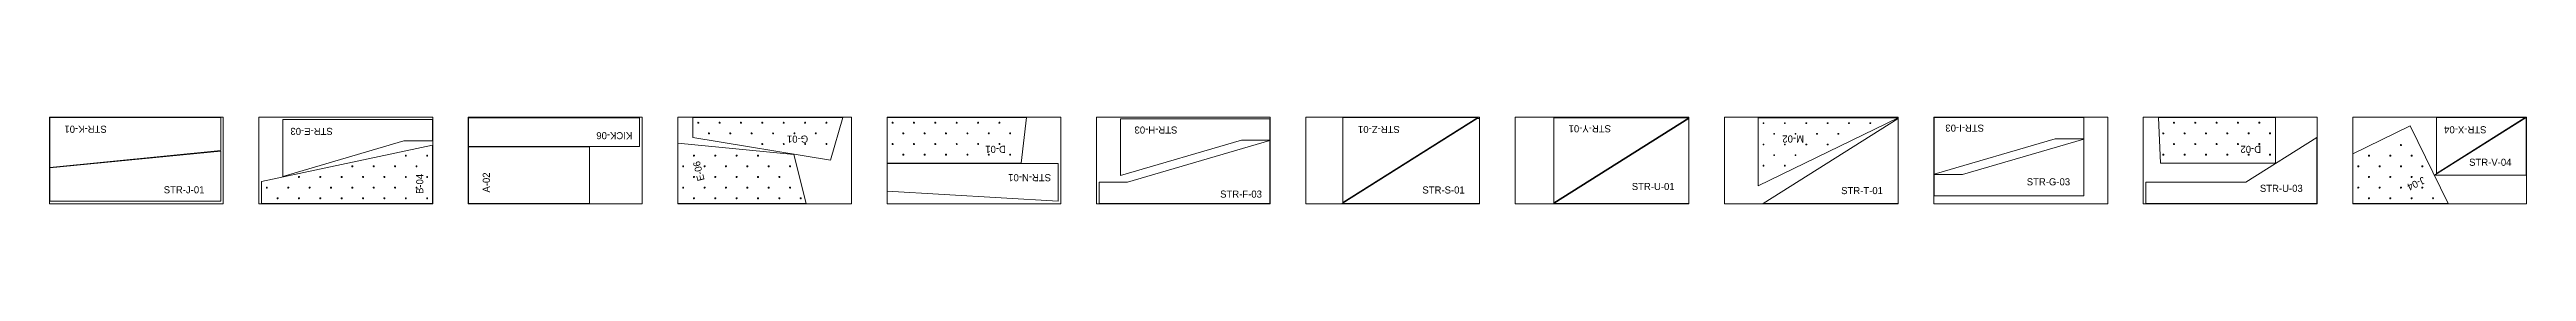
# Model space of a CAD drawing. Extents: x 0 to 287620, y 0 to 1220.
# Drawn here: x 214620 to 249400, y 0 to 1220 of the extents above; entities that cross this region are included whole.
import ezdxf

# ---------------------------------------------------------------- set-up
doc = ezdxf.new("R2010")
doc.units = 0
doc.header["$MEASUREMENT"] = 0
for name, color, linetype, lineweight in [('CUSTOM', 7, 'CONTINUOUS', 0), ('drilling', 7, 'CONTINUOUS', 0), ('FINAL', 7, 'CONTINUOUS', 0)]:
    doc.layers.add(name, color=color, linetype=linetype, lineweight=lineweight)

msp = doc.modelspace()

# ---------------------------------------------------------------- linework, layer by layer
at = {"layer": 'CUSTOM', "lineweight": 0}
for points in [[(214620, 0), (217060, 0), (217060, 1220), (214620, 1220)], [(217560, 0), (220000, 0), (220000, 1220), (217560, 1220)], [(220500, 0), (222940, 0), (222940, 1220), (220500, 1220)], [(223440, 0), (225880, 0), (225880, 1220), (223440, 1220)], [(226380, 0), (228820, 0), (228820, 1220), (226380, 1220)], [(229320, 0), (231760, 0), (231760, 1220), (229320, 1220)], [(232260, 0), (234700, 0), (234700, 1220), (232260, 1220)], [(235200, 0), (237640, 0), (237640, 1220), (235200, 1220)], [(238140, 0), (240580, 0), (240580, 1220), (238140, 1220)], [(241080, 0), (243520, 0), (243520, 1220), (241080, 1220)], [(244020, 0), (246460, 0), (246460, 1220), (244020, 1220)], [(246960, 0), (249400, 0), (249400, 1220), (246960, 1220)]]:
    msp.add_lwpolyline(points, close=True, dxfattribs=at)
at = {"layer": 'drilling', "lineweight": 0}
for points in [[(223722, 1142), (223724, 1138), (223726, 1136), (223730, 1136), (223733, 1137), (223735, 1140), (223735, 1144), (223733, 1147), (223730, 1148), (223726, 1148), (223724, 1146)], [(224022, 1142), (224024, 1138), (224026, 1136), (224030, 1136), (224033, 1137), (224035, 1140), (224035, 1144), (224033, 1147), (224030, 1148), (224026, 1148), (224024, 1146)], [(224322, 1142), (224324, 1138), (224326, 1136), (224330, 1136), (224333, 1137), (224335, 1140), (224335, 1144), (224333, 1147), (224330, 1148), (224326, 1148), (224324, 1146)], [(224622, 1142), (224624, 1138), (224626, 1136), (224630, 1136), (224633, 1137), (224635, 1140), (224635, 1144), (224633, 1147), (224630, 1148), (224626, 1148), (224624, 1146)], [(224922, 1142), (224924, 1138), (224926, 1136), (224930, 1136), (224933, 1137), (224935, 1140), (224935, 1144), (224933, 1147), (224930, 1148), (224926, 1148), (224924, 1146)], [(225222, 1142), (225224, 1138), (225226, 1136), (225230, 1136), (225233, 1137), (225235, 1140), (225235, 1144), (225233, 1147), (225230, 1148), (225226, 1148), (225224, 1146)], [(225522, 1142), (225524, 1138), (225526, 1136), (225530, 1136), (225533, 1137), (225535, 1140), (225535, 1144), (225533, 1147), (225530, 1148), (225526, 1148), (225524, 1146)], [(226451, 1142), (226453, 1138), (226455, 1136), (226459, 1136), (226462, 1137), (226464, 1140), (226464, 1144), (226462, 1147), (226459, 1148), (226455, 1148), (226453, 1146)], [(226751, 1142), (226753, 1138), (226755, 1136), (226759, 1136), (226762, 1137), (226764, 1140), (226764, 1144), (226762, 1147), (226759, 1148), (226755, 1148), (226753, 1146)], [(227051, 1142), (227053, 1138), (227055, 1136), (227059, 1136), (227062, 1137), (227064, 1140), (227064, 1144), (227062, 1147), (227059, 1148), (227055, 1148), (227053, 1146)], [(227351, 1142), (227353, 1138), (227355, 1136), (227359, 1136), (227362, 1137), (227364, 1140), (227364, 1144), (227362, 1147), (227359, 1148), (227355, 1148), (227353, 1146)], [(227651, 1142), (227653, 1138), (227655, 1136), (227659, 1136), (227662, 1137), (227664, 1140), (227664, 1144), (227662, 1147), (227659, 1148), (227655, 1148), (227653, 1146)], [(227951, 1142), (227953, 1138), (227955, 1136), (227959, 1136), (227962, 1137), (227964, 1140), (227964, 1144), (227962, 1147), (227959, 1148), (227955, 1148), (227953, 1146)], [(238681, 1136), (238682, 1132), (238684, 1130), (238688, 1129), (238691, 1131), (238693, 1134), (238693, 1138), (238691, 1141), (238688, 1142), (238684, 1142), (238682, 1139)], [(238981, 1136), (238982, 1132), (238984, 1130), (238988, 1129), (238991, 1131), (238993, 1134), (238993, 1138), (238991, 1141), (238988, 1142), (238984, 1142), (238982, 1139)], [(239281, 1136), (239282, 1132), (239284, 1130), (239288, 1129), (239291, 1131), (239293, 1134), (239293, 1138), (239291, 1141), (239288, 1142), (239284, 1142), (239282, 1139)], [(239581, 1136), (239582, 1132), (239584, 1130), (239588, 1129), (239591, 1131), (239593, 1134), (239593, 1138), (239591, 1141), (239588, 1142), (239584, 1142), (239582, 1139)], [(239881, 1136), (239882, 1132), (239884, 1130), (239888, 1129), (239891, 1131), (239893, 1134), (239893, 1138), (239891, 1141), (239888, 1142), (239884, 1142), (239882, 1139)], [(240181, 1136), (240182, 1132), (240184, 1130), (240188, 1129), (240191, 1131), (240193, 1134), (240193, 1138), (240191, 1141), (240188, 1142), (240184, 1142), (240182, 1139)], [(244443, 1142), (244444, 1138), (244447, 1136), (244450, 1136), (244454, 1137), (244456, 1140), (244456, 1144), (244454, 1147), (244450, 1148), (244447, 1148), (244444, 1146)], [(244743, 1142), (244744, 1138), (244747, 1136), (244750, 1136), (244754, 1137), (244756, 1140), (244756, 1144), (244754, 1147), (244750, 1148), (244747, 1148), (244744, 1146)], [(245043, 1142), (245044, 1138), (245047, 1136), (245050, 1136), (245054, 1137), (245056, 1140), (245056, 1144), (245054, 1147), (245050, 1148), (245047, 1148), (245044, 1146)], [(245343, 1142), (245344, 1138), (245347, 1136), (245350, 1136), (245354, 1137), (245356, 1140), (245356, 1144), (245354, 1147), (245350, 1148), (245347, 1148), (245344, 1146)], [(245643, 1142), (245644, 1138), (245647, 1136), (245650, 1136), (245654, 1137), (245656, 1140), (245656, 1144), (245654, 1147), (245650, 1148), (245647, 1148), (245644, 1146)], [(223872, 992), (223874, 988), (223876, 986), (223880, 986), (223883, 987), (223885, 990), (223885, 994), (223883, 997), (223880, 998), (223876, 998), (223874, 996)], [(224172, 992), (224174, 988), (224176, 986), (224180, 986), (224183, 987), (224185, 990), (224185, 994), (224183, 997), (224180, 998), (224176, 998), (224174, 996)], [(224472, 992), (224474, 988), (224476, 986), (224480, 986), (224483, 987), (224485, 990), (224485, 994), (224483, 997), (224480, 998), (224476, 998), (224474, 996)], [(224622, 842), (224624, 838), (224626, 836), (224630, 836), (224633, 837), (224635, 840), (224635, 844), (224633, 847), (224630, 848), (224626, 848), (224624, 846)], [(224772, 992), (224774, 988), (224776, 986), (224780, 986), (224783, 987), (224785, 990), (224785, 994), (224783, 997), (224780, 998), (224776, 998), (224774, 996)], [(224922, 842), (224924, 838), (224926, 836), (224930, 836), (224933, 837), (224935, 840), (224935, 844), (224933, 847), (224930, 848), (224926, 848), (224924, 846)], [(225072, 992), (225074, 988), (225076, 986), (225080, 986), (225083, 987), (225085, 990), (225085, 994), (225083, 997), (225080, 998), (225076, 998), (225074, 996)], [(225222, 842), (225224, 838), (225226, 836), (225230, 836), (225233, 837), (225235, 840), (225235, 844), (225233, 847), (225230, 848), (225226, 848), (225224, 846)], [(225372, 992), (225374, 988), (225376, 986), (225380, 986), (225383, 987), (225385, 990), (225385, 994), (225383, 997), (225380, 998), (225376, 998), (225374, 996)], [(225522, 842), (225524, 838), (225526, 836), (225530, 836), (225533, 837), (225535, 840), (225535, 844), (225533, 847), (225530, 848), (225526, 848), (225524, 846)], [(226451, 842), (226453, 838), (226455, 836), (226459, 836), (226462, 837), (226464, 840), (226464, 844), (226462, 847), (226459, 848), (226455, 848), (226453, 846)], [(226601, 992), (226603, 988), (226605, 986), (226609, 986), (226612, 987), (226614, 990), (226614, 994), (226612, 997), (226609, 998), (226605, 998), (226603, 996)], [(226601, 692), (226603, 688), (226605, 686), (226609, 686), (226612, 687), (226614, 690), (226614, 694), (226612, 697), (226609, 698), (226605, 698), (226603, 696)], [(226751, 842), (226753, 838), (226755, 836), (226759, 836), (226762, 837), (226764, 840), (226764, 844), (226762, 847), (226759, 848), (226755, 848), (226753, 846)], [(226901, 992), (226903, 988), (226905, 986), (226909, 986), (226912, 987), (226914, 990), (226914, 994), (226912, 997), (226909, 998), (226905, 998), (226903, 996)], [(226901, 692), (226903, 688), (226905, 686), (226909, 686), (226912, 687), (226914, 690), (226914, 694), (226912, 697), (226909, 698), (226905, 698), (226903, 696)], [(227051, 842), (227053, 838), (227055, 836), (227059, 836), (227062, 837), (227064, 840), (227064, 844), (227062, 847), (227059, 848), (227055, 848), (227053, 846)], [(227201, 992), (227203, 988), (227205, 986), (227209, 986), (227212, 987), (227214, 990), (227214, 994), (227212, 997), (227209, 998), (227205, 998), (227203, 996)], [(227201, 692), (227203, 688), (227205, 686), (227209, 686), (227212, 687), (227214, 690), (227214, 694), (227212, 697), (227209, 698), (227205, 698), (227203, 696)], [(227351, 842), (227353, 838), (227355, 836), (227359, 836), (227362, 837), (227364, 840), (227364, 844), (227362, 847), (227359, 848), (227355, 848), (227353, 846)], [(227501, 992), (227503, 988), (227505, 986), (227509, 986), (227512, 987), (227514, 990), (227514, 994), (227512, 997), (227509, 998), (227505, 998), (227503, 996)], [(227501, 692), (227503, 688), (227505, 686), (227509, 686), (227512, 687), (227514, 690), (227514, 694), (227512, 697), (227509, 698), (227505, 698), (227503, 696)], [(227651, 842), (227653, 838), (227655, 836), (227659, 836), (227662, 837), (227664, 840), (227664, 844), (227662, 847), (227659, 848), (227655, 848), (227653, 846)], [(227801, 992), (227803, 988), (227805, 986), (227809, 986), (227812, 987), (227814, 990), (227814, 994), (227812, 997), (227809, 998), (227805, 998), (227803, 996)], [(227801, 692), (227803, 688), (227805, 686), (227809, 686), (227812, 687), (227814, 690), (227814, 694), (227812, 697), (227809, 698), (227805, 698), (227803, 696)], [(227951, 842), (227953, 838), (227955, 836), (227959, 836), (227962, 837), (227964, 840), (227964, 844), (227962, 847), (227959, 848), (227955, 848), (227953, 846)], [(228101, 992), (228103, 988), (228105, 986), (228109, 986), (228112, 987), (228114, 990), (228114, 994), (228112, 997), (228109, 998), (228105, 998), (228103, 996)], [(228101, 692), (228103, 688), (228105, 686), (228109, 686), (228112, 687), (228114, 690), (228114, 694), (228112, 697), (228109, 698), (228105, 698), (228103, 696)], [(238681, 836), (238682, 832), (238684, 830), (238688, 829), (238691, 831), (238693, 834), (238693, 838), (238691, 841), (238688, 842), (238684, 842), (238682, 839)], [(238831, 986), (238832, 982), (238834, 980), (238838, 979), (238841, 981), (238843, 984), (238843, 988), (238841, 991), (238838, 992), (238834, 992), (238832, 989)], [(238981, 836), (238982, 832), (238984, 830), (238988, 829), (238991, 831), (238993, 834), (238993, 838), (238991, 841), (238988, 842), (238984, 842), (238982, 839)], [(239131, 986), (239132, 982), (239134, 980), (239138, 979), (239141, 981), (239143, 984), (239143, 988), (239141, 991), (239138, 992), (239134, 992), (239132, 989)], [(239281, 836), (239282, 832), (239284, 830), (239288, 829), (239291, 831), (239293, 834), (239293, 838), (239291, 841), (239288, 842), (239284, 842), (239282, 839)], [(239431, 986), (239432, 982), (239434, 980), (239438, 979), (239441, 981), (239443, 984), (239443, 988), (239441, 991), (239438, 992), (239434, 992), (239432, 989)], [(239581, 836), (239582, 832), (239584, 830), (239588, 829), (239591, 831), (239593, 834), (239593, 838), (239591, 841), (239588, 842), (239584, 842), (239582, 839)], [(239731, 986), (239732, 982), (239734, 980), (239738, 979), (239741, 981), (239743, 984), (239743, 988), (239741, 991), (239738, 992), (239734, 992), (239732, 989)], [(244293, 992), (244294, 988), (244297, 986), (244300, 986), (244304, 987), (244306, 990), (244306, 994), (244304, 997), (244300, 998), (244297, 998), (244294, 996)], [(244293, 692), (244294, 688), (244297, 686), (244300, 686), (244304, 687), (244306, 690), (244306, 694), (244304, 697), (244300, 698), (244297, 698), (244294, 696)], [(244443, 842), (244444, 838), (244447, 836), (244450, 836), (244454, 837), (244456, 840), (244456, 844), (244454, 847), (244450, 848), (244447, 848), (244444, 846)], [(244593, 992), (244594, 988), (244597, 986), (244600, 986), (244604, 987), (244606, 990), (244606, 994), (244604, 997), (244600, 998), (244597, 998), (244594, 996)], [(244593, 692), (244594, 688), (244597, 686), (244600, 686), (244604, 687), (244606, 690), (244606, 694), (244604, 697), (244600, 698), (244597, 698), (244594, 696)], [(244743, 842), (244744, 838), (244747, 836), (244750, 836), (244754, 837), (244756, 840), (244756, 844), (244754, 847), (244750, 848), (244747, 848), (244744, 846)], [(244893, 992), (244894, 988), (244897, 986), (244900, 986), (244904, 987), (244906, 990), (244906, 994), (244904, 997), (244900, 998), (244897, 998), (244894, 996)], [(244893, 692), (244894, 688), (244897, 686), (244900, 686), (244904, 687), (244906, 690), (244906, 694), (244904, 697), (244900, 698), (244897, 698), (244894, 696)], [(245043, 842), (245044, 838), (245047, 836), (245050, 836), (245054, 837), (245056, 840), (245056, 844), (245054, 847), (245050, 848), (245047, 848), (245044, 846)], [(245193, 992), (245194, 988), (245197, 986), (245200, 986), (245204, 987), (245206, 990), (245206, 994), (245204, 997), (245200, 998), (245197, 998), (245194, 996)], [(245193, 692), (245194, 688), (245197, 686), (245200, 686), (245204, 687), (245206, 690), (245206, 694), (245204, 697), (245200, 698), (245197, 698), (245194, 696)], [(245343, 842), (245344, 838), (245347, 836), (245350, 836), (245354, 837), (245356, 840), (245356, 844), (245354, 847), (245350, 848), (245347, 848), (245344, 846)], [(245493, 992), (245494, 988), (245497, 986), (245500, 986), (245504, 987), (245506, 990), (245506, 994), (245504, 997), (245500, 998), (245497, 998), (245494, 996)], [(245493, 692), (245494, 688), (245497, 686), (245500, 686), (245504, 687), (245506, 690), (245506, 694), (245504, 697), (245500, 698), (245497, 698), (245494, 696)], [(245643, 842), (245644, 838), (245647, 836), (245650, 836), (245654, 837), (245656, 840), (245656, 844), (245654, 847), (245650, 848), (245647, 848), (245644, 846)], [(245793, 992), (245794, 988), (245797, 986), (245800, 986), (245804, 987), (245806, 990), (245806, 994), (245804, 997), (245800, 998), (245797, 998), (245794, 996)], [(245793, 692), (245794, 688), (245797, 686), (245800, 686), (245804, 687), (245806, 690), (245806, 694), (245804, 697), (245800, 698), (245797, 698), (245794, 696)], [(247631, 828), (247633, 824), (247635, 822), (247639, 822), (247642, 823), (247644, 826), (247644, 830), (247642, 833), (247639, 834), (247635, 834), (247633, 832)], [(218122, 384), (218118, 383), (218116, 381), (218116, 377), (218117, 374), (218120, 372), (218124, 372), (218127, 374), (218128, 377), (218128, 381), (218126, 383)], [(218422, 384), (218418, 383), (218416, 381), (218416, 377), (218417, 374), (218420, 372), (218424, 372), (218427, 374), (218428, 377), (218428, 381), (218426, 383)], [(218722, 384), (218718, 383), (218716, 381), (218716, 377), (218717, 374), (218720, 372), (218724, 372), (218727, 374), (218728, 377), (218728, 381), (218726, 383)], [(218872, 534), (218868, 533), (218866, 531), (218866, 527), (218867, 524), (218870, 522), (218874, 522), (218877, 524), (218878, 527), (218878, 531), (218876, 533)], [(219022, 384), (219018, 383), (219016, 381), (219016, 377), (219017, 374), (219020, 372), (219024, 372), (219027, 374), (219028, 377), (219028, 381), (219026, 383)], [(219172, 534), (219168, 533), (219166, 531), (219166, 527), (219167, 524), (219170, 522), (219174, 522), (219177, 524), (219178, 527), (219178, 531), (219176, 533)], [(219322, 384), (219318, 383), (219316, 381), (219316, 377), (219317, 374), (219320, 372), (219324, 372), (219327, 374), (219328, 377), (219328, 381), (219326, 383)], [(219472, 534), (219468, 533), (219466, 531), (219466, 527), (219467, 524), (219470, 522), (219474, 522), (219477, 524), (219478, 527), (219478, 531), (219476, 533)], [(219622, 684), (219618, 683), (219616, 681), (219616, 677), (219617, 674), (219620, 672), (219624, 672), (219627, 674), (219628, 677), (219628, 681), (219626, 683)], [(219622, 384), (219618, 383), (219616, 381), (219616, 377), (219617, 374), (219620, 372), (219624, 372), (219627, 374), (219628, 377), (219628, 381), (219626, 383)], [(219772, 534), (219768, 533), (219766, 531), (219766, 527), (219767, 524), (219770, 522), (219774, 522), (219777, 524), (219778, 527), (219778, 531), (219776, 533)], [(219922, 684), (219918, 683), (219916, 681), (219916, 677), (219917, 674), (219920, 672), (219924, 672), (219927, 674), (219928, 677), (219928, 681), (219926, 683)], [(219922, 384), (219918, 383), (219916, 381), (219916, 377), (219917, 374), (219920, 372), (219924, 372), (219927, 374), (219928, 377), (219928, 381), (219926, 383)], [(223518, 534), (223514, 533), (223512, 531), (223512, 527), (223513, 524), (223516, 522), (223520, 522), (223523, 524), (223524, 527), (223524, 531), (223522, 533)], [(223668, 684), (223664, 683), (223662, 681), (223662, 677), (223663, 674), (223666, 672), (223670, 672), (223673, 674), (223674, 677), (223674, 681), (223672, 683)], [(223668, 384), (223664, 383), (223662, 381), (223662, 377), (223663, 374), (223666, 372), (223670, 372), (223673, 374), (223674, 377), (223674, 381), (223672, 383)], [(223818, 534), (223814, 533), (223812, 531), (223812, 527), (223813, 524), (223816, 522), (223820, 522), (223823, 524), (223824, 527), (223824, 531), (223822, 533)], [(223968, 684), (223964, 683), (223962, 681), (223962, 677), (223963, 674), (223966, 672), (223970, 672), (223973, 674), (223974, 677), (223974, 681), (223972, 683)], [(223968, 384), (223964, 383), (223962, 381), (223962, 377), (223963, 374), (223966, 372), (223970, 372), (223973, 374), (223974, 377), (223974, 381), (223972, 383)], [(224118, 534), (224114, 533), (224112, 531), (224112, 527), (224113, 524), (224116, 522), (224120, 522), (224123, 524), (224124, 527), (224124, 531), (224122, 533)], [(224268, 684), (224264, 683), (224262, 681), (224262, 677), (224263, 674), (224266, 672), (224270, 672), (224273, 674), (224274, 677), (224274, 681), (224272, 683)], [(224268, 384), (224264, 383), (224262, 381), (224262, 377), (224263, 374), (224266, 372), (224270, 372), (224273, 374), (224274, 377), (224274, 381), (224272, 383)], [(224418, 534), (224414, 533), (224412, 531), (224412, 527), (224413, 524), (224416, 522), (224420, 522), (224423, 524), (224424, 527), (224424, 531), (224422, 533)], [(224568, 684), (224564, 683), (224562, 681), (224562, 677), (224563, 674), (224566, 672), (224570, 672), (224573, 674), (224574, 677), (224574, 681), (224572, 683)], [(224568, 384), (224564, 383), (224562, 381), (224562, 377), (224563, 374), (224566, 372), (224570, 372), (224573, 374), (224574, 377), (224574, 381), (224572, 383)], [(224718, 534), (224714, 533), (224712, 531), (224712, 527), (224713, 524), (224716, 522), (224720, 522), (224723, 524), (224724, 527), (224724, 531), (224722, 533)], [(224868, 384), (224864, 383), (224862, 381), (224862, 377), (224863, 374), (224866, 372), (224870, 372), (224873, 374), (224874, 377), (224874, 381), (224872, 383)], [(225018, 534), (225014, 533), (225012, 531), (225012, 527), (225013, 524), (225016, 522), (225020, 522), (225023, 524), (225024, 527), (225024, 531), (225022, 533)], [(238681, 536), (238682, 532), (238684, 530), (238688, 529), (238691, 531), (238693, 534), (238693, 538), (238691, 541), (238688, 542), (238684, 542), (238682, 539)], [(238831, 686), (238832, 682), (238834, 680), (238838, 679), (238841, 681), (238843, 684), (238843, 688), (238841, 691), (238838, 692), (238834, 692), (238832, 689)], [(238981, 536), (238982, 532), (238984, 530), (238988, 529), (238991, 531), (238993, 534), (238993, 538), (238991, 541), (238988, 542), (238984, 542), (238982, 539)], [(239131, 686), (239132, 682), (239134, 680), (239138, 679), (239141, 681), (239143, 684), (239143, 688), (239141, 691), (239138, 692), (239134, 692), (239132, 689)], [(247031, 528), (247033, 524), (247035, 522), (247039, 522), (247042, 523), (247044, 526), (247044, 530), (247042, 533), (247039, 534), (247035, 534), (247033, 532)], [(247181, 678), (247183, 674), (247185, 672), (247189, 672), (247192, 673), (247194, 676), (247194, 680), (247192, 683), (247189, 684), (247185, 684), (247183, 682)], [(247181, 378), (247183, 374), (247185, 372), (247189, 372), (247192, 373), (247194, 376), (247194, 380), (247192, 383), (247189, 384), (247185, 384), (247183, 382)], [(247331, 528), (247333, 524), (247335, 522), (247339, 522), (247342, 523), (247344, 526), (247344, 530), (247342, 533), (247339, 534), (247335, 534), (247333, 532)], [(247481, 678), (247483, 674), (247485, 672), (247489, 672), (247492, 673), (247494, 676), (247494, 680), (247492, 683), (247489, 684), (247485, 684), (247483, 682)], [(247481, 378), (247483, 374), (247485, 372), (247489, 372), (247492, 373), (247494, 376), (247494, 380), (247492, 383), (247489, 384), (247485, 384), (247483, 382)], [(247631, 528), (247633, 524), (247635, 522), (247639, 522), (247642, 523), (247644, 526), (247644, 530), (247642, 533), (247639, 534), (247635, 534), (247633, 532)], [(247781, 678), (247783, 674), (247785, 672), (247789, 672), (247792, 673), (247794, 676), (247794, 680), (247792, 683), (247789, 684), (247785, 684), (247783, 682)], [(247781, 378), (247783, 374), (247785, 372), (247789, 372), (247792, 373), (247794, 376), (247794, 380), (247792, 383), (247789, 384), (247785, 384), (247783, 382)], [(247931, 528), (247933, 524), (247935, 522), (247939, 522), (247942, 523), (247944, 526), (247944, 530), (247942, 533), (247939, 534), (247935, 534), (247933, 532)], [(217672, 234), (217668, 233), (217666, 231), (217666, 227), (217667, 224), (217670, 222), (217674, 222), (217677, 224), (217678, 227), (217678, 231), (217676, 233)], [(217822, 84), (217818, 83), (217816, 81), (217816, 77), (217817, 74), (217820, 72), (217824, 72), (217827, 74), (217828, 77), (217828, 81), (217826, 83)], [(217972, 234), (217968, 233), (217966, 231), (217966, 227), (217967, 224), (217970, 222), (217974, 222), (217977, 224), (217978, 227), (217978, 231), (217976, 233)], [(218122, 84), (218118, 83), (218116, 81), (218116, 77), (218117, 74), (218120, 72), (218124, 72), (218127, 74), (218128, 77), (218128, 81), (218126, 83)], [(218272, 234), (218268, 233), (218266, 231), (218266, 227), (218267, 224), (218270, 222), (218274, 222), (218277, 224), (218278, 227), (218278, 231), (218276, 233)], [(218422, 84), (218418, 83), (218416, 81), (218416, 77), (218417, 74), (218420, 72), (218424, 72), (218427, 74), (218428, 77), (218428, 81), (218426, 83)], [(218572, 234), (218568, 233), (218566, 231), (218566, 227), (218567, 224), (218570, 222), (218574, 222), (218577, 224), (218578, 227), (218578, 231), (218576, 233)], [(218722, 84), (218718, 83), (218716, 81), (218716, 77), (218717, 74), (218720, 72), (218724, 72), (218727, 74), (218728, 77), (218728, 81), (218726, 83)], [(218872, 234), (218868, 233), (218866, 231), (218866, 227), (218867, 224), (218870, 222), (218874, 222), (218877, 224), (218878, 227), (218878, 231), (218876, 233)], [(219022, 84), (219018, 83), (219016, 81), (219016, 77), (219017, 74), (219020, 72), (219024, 72), (219027, 74), (219028, 77), (219028, 81), (219026, 83)], [(219172, 234), (219168, 233), (219166, 231), (219166, 227), (219167, 224), (219170, 222), (219174, 222), (219177, 224), (219178, 227), (219178, 231), (219176, 233)], [(219322, 84), (219318, 83), (219316, 81), (219316, 77), (219317, 74), (219320, 72), (219324, 72), (219327, 74), (219328, 77), (219328, 81), (219326, 83)], [(219472, 234), (219468, 233), (219466, 231), (219466, 227), (219467, 224), (219470, 222), (219474, 222), (219477, 224), (219478, 227), (219478, 231), (219476, 233)], [(219622, 84), (219618, 83), (219616, 81), (219616, 77), (219617, 74), (219620, 72), (219624, 72), (219627, 74), (219628, 77), (219628, 81), (219626, 83)], [(219772, 234), (219768, 233), (219766, 231), (219766, 227), (219767, 224), (219770, 222), (219774, 222), (219777, 224), (219778, 227), (219778, 231), (219776, 233)], [(219922, 84), (219918, 83), (219916, 81), (219916, 77), (219917, 74), (219920, 72), (219924, 72), (219927, 74), (219928, 77), (219928, 81), (219926, 83)], [(223518, 234), (223514, 233), (223512, 231), (223512, 227), (223513, 224), (223516, 222), (223520, 222), (223523, 224), (223524, 227), (223524, 231), (223522, 233)], [(223668, 84), (223664, 83), (223662, 81), (223662, 77), (223663, 74), (223666, 72), (223670, 72), (223673, 74), (223674, 77), (223674, 81), (223672, 83)], [(223818, 234), (223814, 233), (223812, 231), (223812, 227), (223813, 224), (223816, 222), (223820, 222), (223823, 224), (223824, 227), (223824, 231), (223822, 233)], [(223968, 84), (223964, 83), (223962, 81), (223962, 77), (223963, 74), (223966, 72), (223970, 72), (223973, 74), (223974, 77), (223974, 81), (223972, 83)], [(224118, 234), (224114, 233), (224112, 231), (224112, 227), (224113, 224), (224116, 222), (224120, 222), (224123, 224), (224124, 227), (224124, 231), (224122, 233)], [(224268, 84), (224264, 83), (224262, 81), (224262, 77), (224263, 74), (224266, 72), (224270, 72), (224273, 74), (224274, 77), (224274, 81), (224272, 83)], [(224418, 234), (224414, 233), (224412, 231), (224412, 227), (224413, 224), (224416, 222), (224420, 222), (224423, 224), (224424, 227), (224424, 231), (224422, 233)], [(224568, 84), (224564, 83), (224562, 81), (224562, 77), (224563, 74), (224566, 72), (224570, 72), (224573, 74), (224574, 77), (224574, 81), (224572, 83)], [(224718, 234), (224714, 233), (224712, 231), (224712, 227), (224713, 224), (224716, 222), (224720, 222), (224723, 224), (224724, 227), (224724, 231), (224722, 233)], [(224868, 84), (224864, 83), (224862, 81), (224862, 77), (224863, 74), (224866, 72), (224870, 72), (224873, 74), (224874, 77), (224874, 81), (224872, 83)], [(225018, 234), (225014, 233), (225012, 231), (225012, 227), (225013, 224), (225016, 222), (225020, 222), (225023, 224), (225024, 227), (225024, 231), (225022, 233)], [(225168, 84), (225164, 83), (225162, 81), (225162, 77), (225163, 74), (225166, 72), (225170, 72), (225173, 74), (225174, 77), (225174, 81), (225172, 83)], [(247031, 228), (247033, 224), (247035, 222), (247039, 222), (247042, 223), (247044, 226), (247044, 230), (247042, 233), (247039, 234), (247035, 234), (247033, 232)], [(247181, 78), (247183, 74), (247185, 72), (247189, 72), (247192, 73), (247194, 76), (247194, 80), (247192, 83), (247189, 84), (247185, 84), (247183, 82)], [(247331, 228), (247333, 224), (247335, 222), (247339, 222), (247342, 223), (247344, 226), (247344, 230), (247342, 233), (247339, 234), (247335, 234), (247333, 232)], [(247481, 78), (247483, 74), (247485, 72), (247489, 72), (247492, 73), (247494, 76), (247494, 80), (247492, 83), (247489, 84), (247485, 84), (247483, 82)], [(247631, 228), (247633, 224), (247635, 222), (247639, 222), (247642, 223), (247644, 226), (247644, 230), (247642, 233), (247639, 234), (247635, 234), (247633, 232)], [(247781, 78), (247783, 74), (247785, 72), (247789, 72), (247792, 73), (247794, 76), (247794, 80), (247792, 83), (247789, 84), (247785, 84), (247783, 82)], [(247931, 228), (247933, 224), (247935, 222), (247939, 222), (247942, 223), (247944, 226), (247944, 230), (247942, 233), (247939, 234), (247935, 234), (247933, 232)], [(248081, 78), (248083, 74), (248085, 72), (248089, 72), (248092, 73), (248094, 76), (248094, 80), (248092, 83), (248089, 84), (248085, 84), (248083, 82)]]:
    msp.add_lwpolyline(points, close=True, dxfattribs=at)
at = {"layer": 'FINAL', "lineweight": 0}
for points in [[(217023, 1217), (214623, 1217), (214623, 513), (217023, 750)], [(217897, 1186), (219997, 1186), (219997, 886), (219597, 886), (217897, 386)], [(229657, 1198), (231757, 1198), (231757, 898), (231357, 898), (229657, 398)], [(234664, 1203), (234697, 1203), (234697, 3), (232770, 3)], [(232780, 17), (234674, 1217), (232780, 1217)], [(237637, 3), (237637, 1203), (235743, 3)], [(235745, 1212), (235745, 12), (237639, 1212)], [(240577, 3), (240577, 1203), (238683, 3)], [(241083, 1217), (243183, 1217), (243183, 917), (242783, 917), (241083, 417)], [(249395, 1218), (248111, 404), (249395, 404)], [(249382, 1217), (248139, 1217), (248139, 429)], [(214623, 39), (217023, 39), (217023, 743), (214623, 507)], [(231757, 3), (229357, 3), (229357, 303), (229757, 303), (231757, 891)], [(243183, 111), (241083, 111), (241083, 411), (241483, 411), (243183, 911)], [(244057, 3), (246457, 3), (246457, 936), (245459, 303), (244057, 303)], [(228783, 567), (226383, 567), (226383, 176), (228783, 35)]]:
    msp.add_lwpolyline(points, close=True, dxfattribs=at)
at = {"layer": 'Final', "lineweight": 0}
for points in [[(222903, 1210), (220503, 1210), (220503, 809), (222903, 809)], [(223654, 935), (223654, 1217), (225757, 1217), (225584, 617)], [(226383, 574), (228262, 574), (228336, 1217), (226383, 1217)], [(238612, 251), (240579, 1211), (238612, 1211)], [(245874, 1217), (245874, 574), (244260, 574), (244232, 1217)], [(247767, 1098), (248301, 3), (246963, 3), (246963, 706)], [(217597, 3), (219997, 3), (219997, 828), (217597, 316)], [(220503, 3), (220503, 803), (222203, 803), (222203, 3)], [(225246, 3), (223443, 3), (223443, 852), (225071, 695)]]:
    msp.add_lwpolyline(points, close=True, dxfattribs=at)

# ---------------------------------------------------------------- texts
at = {"layer": 'FINAL', "lineweight": 0}
for s, p in [('STR-K-01', (215423, 1100)), ('STR-E-03', (218597, 1070)), ('STR-H-03', (230457, 1089)), ('STR-Z-01', (233580, 1097)), ('STR-Y-01', (236545, 1107)), ('STR-I-03', (241783, 1116)), ('STR-X-04', (248839, 1093)), ('STR-N-01', (228683, 418))]:
    msp.add_text(s, height=100, rotation=180, dxfattribs=at).set_placement(p)
at = {"layer": 'Final', "lineweight": 0}
for s, rotation, p in [('KICK-06', 180, (222803, 1010)), ('G-01', 180, (225272, 961)), ('D-01', 180, (228049, 817)), ('M-02', 180, (239256, 963)), ('D-02', 180, (245674, 817)), ('B-04', 90, (219868, 139)), ('A-02', 90, (220803, 159)), ('E-06', 104.264, (223819, 336)), ('J-04', 206.0241, (247947, 386))]:
    msp.add_text(s, height=100, rotation=rotation, dxfattribs=at).set_placement(p)
at = {"layer": 'FINAL', "lineweight": 0}
for s, p in [('STR-G-03', (242383, 260)), ('STR-V-04', (248595, 535)), ('STR-J-01', (216223, 148)), ('STR-F-03', (231057, 87)), ('STR-S-01', (233897, 145)), ('STR-U-01', (236837, 194)), ('STR-T-01', (239777, 136)), ('STR-U-03', (245657, 168))]:
    msp.add_text(s, height=100, dxfattribs=at).set_placement(p)

doc.saveas('drawing.dxf')
